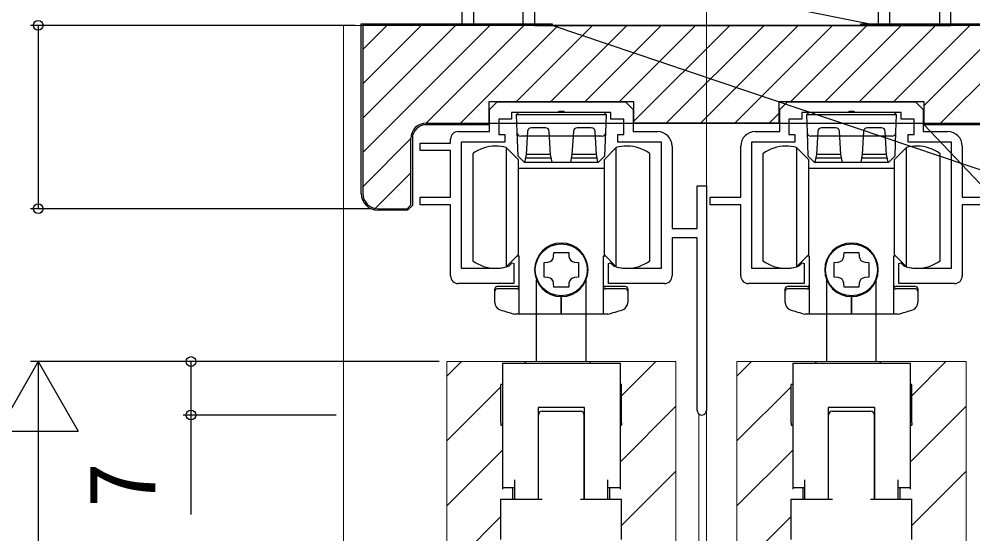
# Model space of a CAD drawing. Units: millimetres, scale not verified. Extents: x -525 to 525, y -783 to 780.
# Drawn here: x -419.9 to -295, y 430.2 to 497.6 of the extents above; entities that cross this region are included whole.
import ezdxf
from ezdxf.enums import TextEntityAlignment as Align

# ---------------------------------------------------------------- set-up
doc = ezdxf.new("R2010")
doc.units = ezdxf.units.MM
doc.header["$LTSCALE"] = 4
for name, color, linetype in [('0-4_YKK_11E', 7, 'Continuous'), ('0-6_YKK_13', 4, 'Continuous'), ('0-8_YKK_D', 6, 'Continuous'), ('0-A_YSS_K', 3, 'Continuous'), ('0-B_YSS_KE', 3, 'Continuous')]:
    doc.layers.add(name, color=color, linetype=linetype)
doc.layers.add('0-5_YKK_12', color=2, linetype='Continuous', lineweight=18)
doc.styles.add('ＭＳ ゴシック', font='')
doc.styles.get('ＭＳ ゴシック').set_extended_font_data('MS Gothic')

msp = doc.modelspace()

# ---------------------------------------------------------------- linework, layer by layer
at = {"layer": '0-4_YKK_11E'}
msp.add_line((-329.9, 475.8), (-329.9, 446.4), dxfattribs=at)
for points in [[(-362.4, 482.9), (-358.3, 482.9), (-358.3, 485.8), (-357.3, 486.8), (-340.5, 486.8), (-339.5, 485.8), (-339.5, 482.9), (-336.3, 482.9)], [(-323.5, 482.9), (-320.3, 482.9), (-320.3, 485.8), (-319.3, 486.8)], [(-319.3, 486.8), (-302.5, 486.8), (-301.5, 485.8), (-301.5, 482.9), (-298.3, 482.9)], [(-340.25, 465), (-335.8, 465), (-335.8, 481.5), (-341.5, 481.5), (-341.5, 482.5), (-340.7, 482.5), (-340.7, 484.5), (-342.4, 484.5), (-342.4, 485.4), (-348.442, 485.4), (-348.625, 485.52), (-349.175, 485.52), (-349.358, 485.4), (-355.4, 485.4), (-355.4, 484.5), (-357.1, 484.5), (-357.1, 482.5), (-356.3, 482.5), (-356.3, 481.5), (-362, 481.5), (-362, 465), (-357.55, 465)], [(-302.25, 465), (-297.8, 465), (-297.8, 481.5), (-303.5, 481.5), (-303.5, 482.5), (-302.7, 482.5), (-302.7, 484.5), (-304.4, 484.5), (-304.4, 485.4), (-310.442, 485.4), (-310.625, 485.52), (-311.175, 485.52), (-311.358, 485.4), (-317.4, 485.4), (-317.4, 484.5), (-319.1, 484.5), (-319.1, 482.5), (-318.3, 482.5), (-318.3, 481.5), (-324, 481.5), (-324, 465), (-319.55, 465)], [(-363.4, 464), (-363.4, 473.3), (-367.4, 473.3), (-367.4, 474.3), (-363.4, 474.3), (-363.4, 480.4), (-367.4, 480.4), (-367.4, 481.4), (-363.4, 481.4), (-363.4, 481.9)], [(-334.4, 481), (-334.4, 470.2), (-331.1, 470.2), (-331.1, 475.8), (-329.9, 475.8)], [(-325.4, 464), (-325.4, 473.3), (-329.4, 473.3), (-329.4, 474.3), (-325.4, 474.3), (-325.4, 481)], [(-296.4, 481), (-296.4, 474.3), (-292.4, 474.3), (-292.4, 473.3), (-296.4, 473.3), (-296.4, 464)], [(-331.1, 446.4), (-331.1, 469), (-334.4, 469), (-334.4, 464)], [(-355.865, 465.264), (-355.745, 465.338), (-355.347, 465.736), (-355.1, 465.634), (-355.1, 463), (-362.4, 463)], [(-335.4, 463), (-342.7, 463), (-342.7, 465.634), (-342.453, 465.736), (-342.055, 465.338), (-341.935, 465.264)], [(-317.865, 465.264), (-317.745, 465.338), (-317.347, 465.736), (-317.1, 465.634), (-317.1, 463), (-324.4, 463)], [(-297.4, 463), (-304.7, 463), (-304.7, 465.634), (-304.453, 465.736), (-304.055, 465.338), (-303.935, 465.264)]]:
    msp.add_lwpolyline(points, dxfattribs=at)
for centre, radius, start, end in [((-362.4, 481.9), 1, 90.00001, 179.99999), ((-336.3, 481), 1.9, 0.00001, 89.99999), ((-323.5, 481), 1.9, 90.00001, 179.99999), ((-298.3, 481), 1.9, 0.00001, 89.99999), ((-357.55, 470.5), 5.5, 270, 287.83761), ((-340.25, 470.5), 5.5, 252.16239, 270), ((-319.55, 470.5), 5.5, 270, 287.83761), ((-302.25, 470.5), 5.5, 252.16239, 270), ((-362.4, 464), 1, 180.00001, 269.99999), ((-335.4, 464), 1, 270.00001, 359.99999), ((-324.4, 464), 1, 180.00001, 269.99999), ((-297.4, 464), 1, 270.00001, 359.99999), ((-330.5, 446.4), 0.6, 179.99999, 0.00001)]:
    msp.add_arc(centre, radius, start, end, dxfattribs=at)
at = {"layer": '0-5_YKK_12'}
for p, q in [((-329.9, 554.029), (-329.9, 196.8)), ((-377.4, 496.8), (-377.4, 352.3)), ((-377.4, 496.8), (-374.9, 496.8)), ((-284.9, 496.8), (-374.9, 496.8)), ((-333.9, 452.8), (-363.9, 452.8)), ((-363.9, 452.8), (-363.9, 352.3)), ((-363.9, 450.886), (-361.986, 452.8)), ((-353.701, 452.6), (-353.501, 452.8)), ((-345.216, 452.6), (-345.016, 452.8)), ((-341, 448.331), (-336.531, 452.8)), ((-333.9, 452.8), (-333.9, 352.3)), ((-295.9, 452.8), (-325.9, 452.8)), ((-325.9, 452.8), (-325.9, 352.3)), ((-325.9, 450.886), (-323.986, 452.8)), ((-315.701, 452.6), (-315.501, 452.8)), ((-307.216, 452.6), (-307.016, 452.8)), ((-303, 448.331), (-298.531, 452.8)), ((-295.9, 452.8), (-295.9, 352.3)), ((-363.9, 442.401), (-356.8, 449.501)), ((-325.9, 442.401), (-318.8, 449.501)), ((-341.2, 439.645), (-333.9, 446.945)), ((-330.9, 445.953), (-330.9, 352.3)), ((-303.2, 439.645), (-295.9, 446.945)), ((-363.9, 433.916), (-356.6, 441.216)), ((-325.9, 433.916), (-318.6, 441.216)), ((-341, 431.36), (-333.9, 438.46)), ((-303, 431.36), (-295.9, 438.46)), ((-363.9, 425.431), (-356.8, 432.531)), ((-325.9, 425.431), (-318.8, 432.531))]:
    msp.add_line(p, q, dxfattribs=at)
at = {"layer": '0-6_YKK_13'}
for p, q in [((-354.8, 485.1), (-354.5, 485.4)), ((-354.8, 485.1), (-354.72, 482.8)), ((-348.9, 485.4), (-354.5, 485.4)), ((-343.3, 485.4), (-348.9, 485.4)), ((-343.3, 485.4), (-343, 485.1)), ((-316.8, 485.1), (-316.5, 485.4)), ((-316.8, 485.1), (-316.72, 482.8)), ((-310.9, 485.4), (-316.5, 485.4)), ((-305.3, 485.4), (-310.9, 485.4)), ((-305.3, 485.4), (-305, 485.1)), ((-350.978, 483.4), (-352.822, 483.4)), ((-344.978, 483.4), (-346.822, 483.4)), ((-312.978, 483.4), (-314.822, 483.4)), ((-306.978, 483.4), (-308.822, 483.4)), ((-354.72, 482.8), (-354.611, 479.7)), ((-348.9, 482.3), (-354.219, 482.3)), ((-353.321, 482.922), (-353.5, 479.9)), ((-350.3, 479.9), (-350.479, 482.922)), ((-343.581, 482.3), (-348.9, 482.3)), ((-347.321, 482.922), (-347.5, 479.9)), ((-344.3, 479.9), (-344.479, 482.922)), ((-343.189, 479.7), (-343.08, 482.8)), ((-316.72, 482.8), (-316.611, 479.7)), ((-310.9, 482.3), (-316.219, 482.3)), ((-315.321, 482.922), (-315.5, 479.9)), ((-312.3, 479.9), (-312.479, 482.922)), ((-305.581, 482.3), (-310.9, 482.3)), ((-309.321, 482.922), (-309.5, 479.9)), ((-306.3, 479.9), (-306.479, 482.922)), ((-305.189, 479.7), (-305.08, 482.8)), ((-360.5, 480), (-360.5, 473)), ((-356.1, 480.8), (-354.5, 479.2)), ((-356.1, 480.8), (-356.1, 465.2)), ((-353.783, 478.9), (-354.611, 479.7)), ((-347.5, 479.9), (-347.7, 478.9)), ((-344.3, 479.9), (-347.5, 479.9)), ((-344.1, 478.9), (-344.3, 479.9)), ((-343.189, 479.7), (-344.017, 478.9)), ((-343.3, 479.2), (-341.7, 480.8)), ((-341.7, 465.2), (-341.7, 480.8)), ((-337.3, 473), (-337.3, 480)), ((-322.5, 480), (-322.5, 473)), ((-318.1, 480.8), (-316.5, 479.2)), ((-318.1, 480.8), (-318.1, 465.2)), ((-315.783, 478.9), (-316.611, 479.7)), ((-309.5, 479.9), (-309.7, 478.9)), ((-306.3, 479.9), (-309.5, 479.9)), ((-306.1, 478.9), (-306.3, 479.9)), ((-305.189, 479.7), (-306.017, 478.9)), ((-305.3, 479.2), (-303.7, 480.8)), ((-303.7, 465.2), (-303.7, 480.8)), ((-299.3, 473), (-299.3, 480)), ((-354.5, 466.8), (-354.5, 479.2)), ((-350.2, 479.4), (-353.6, 479.4)), ((-348.9, 478.9), (-347.691, 478.9)), ((-347.691, 478.9), (-344.017, 478.9)), ((-344.2, 479.4), (-347.6, 479.4)), ((-343.3, 479.2), (-343.3, 466.8)), ((-316.5, 466.8), (-316.5, 479.2)), ((-312.2, 479.4), (-315.6, 479.4)), ((-310.9, 478.9), (-309.691, 478.9)), ((-309.691, 478.9), (-306.017, 478.9)), ((-306.2, 479.4), (-309.6, 479.4)), ((-305.3, 479.2), (-305.3, 466.8)), ((-348.9, 478.05), (-354.5, 478.05)), ((-343.3, 478.05), (-348.9, 478.05)), ((-310.9, 478.05), (-316.5, 478.05)), ((-305.3, 478.05), (-310.9, 478.05)), ((-360.5, 473), (-360.5, 466)), ((-337.3, 466), (-337.3, 473)), ((-322.5, 473), (-322.5, 466)), ((-299.3, 466), (-299.3, 473)), ((-354.5, 466.8), (-356.1, 465.2)), ((-349.908, 466.546), (-349.87, 467.05)), ((-341.7, 465.2), (-343.3, 466.8)), ((-316.5, 466.8), (-318.1, 465.2)), ((-311.908, 466.546), (-311.87, 467.05)), ((-303.7, 465.2), (-305.3, 466.8)), ((-352.15, 452.8), (-352.15, 463.501)), ((-345.65, 452.8), (-345.65, 463.501)), ((-314.15, 452.8), (-314.15, 463.501)), ((-307.65, 452.8), (-307.65, 463.501)), ((-357.6, 460.519), (-357.6, 462.3)), ((-354.7, 462.6), (-357.3, 462.6)), ((-354.7, 462.3), (-357.3, 462.3)), ((-340.5, 462.6), (-343.1, 462.6)), ((-340.5, 462.3), (-343.1, 462.3)), ((-340.2, 462.3), (-340.2, 460.519)), ((-319.6, 460.519), (-319.6, 462.3)), ((-316.7, 462.6), (-319.3, 462.6)), ((-316.7, 462.3), (-319.3, 462.3)), ((-302.5, 462.6), (-305.1, 462.6)), ((-302.5, 462.3), (-305.1, 462.3)), ((-302.2, 462.3), (-302.2, 460.519)), ((-348.9, 461.3), (-348.9, 459)), ((-348.9, 459), (-348.9, 461.3)), ((-310.9, 461.3), (-310.9, 459)), ((-310.9, 459), (-310.9, 461.3)), ((-348.9, 459), (-354.978, 459)), ((-342.822, 459), (-348.9, 459)), ((-310.9, 459), (-316.978, 459)), ((-304.822, 459), (-310.9, 459)), ((-356.6, 452.6), (-341.2, 452.6)), ((-356.6, 452.6), (-356.6, 436.1)), ((-341.2, 452.6), (-341.2, 436.1)), ((-318.6, 452.6), (-303.2, 452.6)), ((-318.6, 452.6), (-318.6, 436.1)), ((-303.2, 452.6), (-303.2, 436.1)), ((-356.6, 449.8), (-356.8, 449.8)), ((-318.6, 449.8), (-318.8, 449.8)), ((-341, 446.407), (-341, 449.3)), ((-303, 446.407), (-303, 449.3)), ((-356.8, 445.961), (-356.8, 446.407)), ((-356.8, 444.789), (-356.8, 445.961)), ((-351.95, 446.8), (-351.95, 434.8)), ((-345.85, 446.8), (-351.95, 446.8)), ((-351.4, 446.3), (-346.4, 446.3)), ((-345.85, 434.8), (-345.85, 446.8)), ((-318.8, 445.961), (-318.8, 446.407)), ((-318.8, 444.789), (-318.8, 445.961)), ((-313.95, 446.8), (-313.95, 434.8)), ((-307.85, 446.8), (-313.95, 446.8)), ((-313.4, 446.3), (-308.4, 446.3)), ((-307.85, 434.8), (-307.85, 446.8)), ((-356.8, 444.789), (-356.8, 444.521)), ((-351.9, 445.3), (-351.9, 445.8)), ((-351.9, 444.8), (-351.9, 445.3)), ((-351.9, 444.521), (-351.9, 444.789)), ((-345.9, 445.3), (-345.9, 445.8)), ((-345.9, 444.789), (-345.9, 444.798)), ((-341, 444.789), (-341, 444.521)), ((-318.8, 444.789), (-318.8, 444.521)), ((-313.9, 445.3), (-313.9, 445.8)), ((-313.9, 444.8), (-313.9, 445.3)), ((-313.9, 444.521), (-313.9, 444.789)), ((-307.9, 445.3), (-307.9, 445.8)), ((-307.9, 444.789), (-307.9, 444.798)), ((-303, 444.789), (-303, 444.521)), ((-356.8, 444.521), (-356.8, 444.489)), ((-356.8, 444.489), (-356.6, 444.489)), ((-351.95, 444.489), (-351.9, 444.489)), ((-351.9, 444.489), (-351.9, 444.521)), ((-351.9, 443.503), (-351.9, 444.489)), ((-345.9, 443.503), (-345.9, 444.489)), ((-345.9, 444.489), (-345.85, 444.489)), ((-341.2, 444.489), (-341, 444.489)), ((-341, 444.521), (-341, 444.489)), ((-318.8, 444.521), (-318.8, 444.489)), ((-318.8, 444.489), (-318.6, 444.489)), ((-313.95, 444.489), (-313.9, 444.489)), ((-313.9, 444.489), (-313.9, 444.521)), ((-313.9, 443.503), (-313.9, 444.489)), ((-307.9, 443.503), (-307.9, 444.489)), ((-307.9, 444.489), (-307.85, 444.489)), ((-303.2, 444.489), (-303, 444.489)), ((-303, 444.521), (-303, 444.489)), ((-345.9, 441.258), (-345.9, 442.789)), ((-307.9, 441.258), (-307.9, 442.789)), ((-351.9, 440.8), (-351.9, 441.258)), ((-313.9, 440.8), (-313.9, 441.258)), ((-351.9, 440.765), (-351.9, 440.8)), ((-313.9, 440.765), (-313.9, 440.8)), ((-351.9, 437.3), (-351.9, 439.3)), ((-345.9, 437.3), (-345.9, 439.3)), ((-313.9, 437.3), (-313.9, 439.3)), ((-307.9, 437.3), (-307.9, 439.3)), ((-355, 434.8), (-355, 437.3)), ((-351.9, 436.217), (-351.9, 437.3)), ((-345.9, 436.217), (-345.9, 437.3)), ((-342.8, 434.8), (-342.8, 437.3)), ((-317, 434.8), (-317, 437.3)), ((-313.9, 436.217), (-313.9, 437.3)), ((-307.9, 436.217), (-307.9, 437.3)), ((-304.8, 434.8), (-304.8, 437.3)), ((-356.6, 436.3), (-355, 436.3)), ((-355.225, 434.8), (-355.225, 436.3)), ((-351.9, 435.8), (-351.9, 436.217)), ((-345.9, 435.8), (-345.9, 436.217)), ((-342.8, 436.3), (-341.2, 436.3)), ((-342.575, 436.3), (-342.575, 434.8)), ((-318.6, 436.3), (-317, 436.3)), ((-317.225, 434.8), (-317.225, 436.3)), ((-313.9, 435.8), (-313.9, 436.217)), ((-307.9, 435.8), (-307.9, 436.217)), ((-304.8, 436.3), (-303.2, 436.3)), ((-304.575, 436.3), (-304.575, 434.8)), ((-356.8, 434.8), (-355, 434.8)), ((-356.8, 430.5), (-356.8, 434.8)), ((-351.9, 434.8), (-351.4, 434.8)), ((-346.4, 434.8), (-345.9, 434.8)), ((-345.9, 435.3), (-345.9, 435.8)), ((-345.9, 434.8), (-345.9, 435.3)), ((-345.9, 434.8), (-345.85, 434.8)), ((-341, 430.5), (-341, 434.8)), ((-318.8, 434.8), (-317, 434.8)), ((-318.8, 430.5), (-318.8, 434.8)), ((-313.9, 434.8), (-313.4, 434.8)), ((-308.4, 434.8), (-307.9, 434.8)), ((-307.9, 435.3), (-307.9, 435.8)), ((-307.9, 434.8), (-307.9, 435.3)), ((-307.9, 434.8), (-307.85, 434.8)), ((-303, 430.5), (-303, 434.8)), ((-356.8, 429.5), (-356.8, 430.5)), ((-341, 429.5), (-341, 430.5)), ((-318.8, 429.5), (-318.8, 430.5)), ((-303, 429.5), (-303, 430.5))]:
    msp.add_line(p, q, dxfattribs=at)
for points in [[(-343.08, 482.8), (-343, 485.1), (-354.8, 485.1)], [(-305.08, 482.8), (-305, 485.1), (-316.8, 485.1)], [(-350.1, 478.9), (-350.3, 479.9), (-353.5, 479.9), (-353.7, 478.9)], [(-312.1, 478.9), (-312.3, 479.9), (-315.5, 479.9), (-315.7, 478.9)], [(-353.783, 478.9), (-350.109, 478.9), (-348.9, 478.9)], [(-315.783, 478.9), (-312.109, 478.9), (-310.9, 478.9)], [(-354.4, 459), (-354.4, 466.6), (-354.7, 466.6)], [(-349.87, 467.05), (-347.93, 467.05), (-347.892, 466.546)], [(-343.1, 466.6), (-343.4, 466.6), (-343.4, 459)], [(-316.4, 459), (-316.4, 466.6), (-316.7, 466.6)], [(-311.87, 467.05), (-309.93, 467.05), (-309.892, 466.546)], [(-305.1, 466.6), (-305.4, 466.6), (-305.4, 459)], [(-350.645, 463.792), (-351.15, 463.83), (-351.15, 465.77), (-350.645, 465.809)], [(-347.155, 465.809), (-346.65, 465.77), (-346.65, 463.83), (-347.155, 463.792)], [(-312.645, 463.792), (-313.15, 463.83), (-313.15, 465.77), (-312.645, 465.809)], [(-309.155, 465.809), (-308.65, 465.77), (-308.65, 463.83), (-309.155, 463.792)], [(-347.892, 463.055), (-347.93, 462.55), (-349.87, 462.55), (-349.908, 463.055)], [(-309.892, 463.055), (-309.93, 462.55), (-311.87, 462.55), (-311.908, 463.055)], [(-356.8, 446.407), (-356.8, 449.3), (-356.8, 449.8)], [(-341, 449.3), (-341, 449.8), (-341.2, 449.8)], [(-318.8, 446.407), (-318.8, 449.3), (-318.8, 449.8)], [(-303, 449.3), (-303, 449.8), (-303.2, 449.8)], [(-341, 444.789), (-341, 445.961), (-341, 446.407)], [(-303, 444.789), (-303, 445.961), (-303, 446.407)], [(-351.9, 444.789), (-351.9, 444.798), (-351.9, 444.8)], [(-345.9, 444.798), (-345.9, 444.8), (-345.9, 445.3)], [(-345.9, 444.489), (-345.9, 444.521), (-345.9, 444.789)], [(-313.9, 444.789), (-313.9, 444.798), (-313.9, 444.8)], [(-307.9, 444.798), (-307.9, 444.8), (-307.9, 445.3)], [(-307.9, 444.489), (-307.9, 444.521), (-307.9, 444.789)], [(-351.9, 443.003), (-351.9, 443.36), (-351.9, 443.503)], [(-345.9, 442.789), (-345.9, 443.003), (-345.9, 443.36), (-345.9, 443.503)], [(-313.9, 443.003), (-313.9, 443.36), (-313.9, 443.503)], [(-307.9, 442.789), (-307.9, 443.003), (-307.9, 443.36), (-307.9, 443.503)], [(-351.9, 441.258), (-351.9, 442.789), (-351.9, 443.003)], [(-313.9, 441.258), (-313.9, 442.789), (-313.9, 443.003)], [(-345.9, 440.765), (-345.9, 440.8), (-345.9, 441.258)], [(-307.9, 440.765), (-307.9, 440.8), (-307.9, 441.258)], [(-351.9, 439.3), (-351.9, 440.758), (-351.9, 440.765)], [(-345.9, 439.3), (-345.9, 440.758), (-345.9, 440.765)], [(-313.9, 439.3), (-313.9, 440.758), (-313.9, 440.765)], [(-307.9, 439.3), (-307.9, 440.758), (-307.9, 440.765)], [(-355, 434.8), (-351.95, 434.8), (-351.9, 434.8)], [(-351.9, 434.8), (-351.9, 435.3), (-351.9, 435.8)], [(-345.85, 434.8), (-342.8, 434.8), (-341, 434.8)], [(-317, 434.8), (-313.95, 434.8), (-313.9, 434.8)], [(-313.9, 434.8), (-313.9, 435.3), (-313.9, 435.8)], [(-307.85, 434.8), (-304.8, 434.8), (-303, 434.8)]]:
    msp.add_lwpolyline(points, dxfattribs=at)
for centre in [(-348.9, 464.8), (-310.9, 464.8)]:
    msp.add_circle(centre, 3.4, dxfattribs=at)
for centre, radius, start, end in [((-352.822, 482.9), 0.5, 90, 177.4552), ((-350.978, 482.9), 0.5, 2.5448, 90), ((-346.822, 482.9), 0.5, 90, 177.4552), ((-344.978, 482.9), 0.5, 2.5448, 90), ((-314.822, 482.9), 0.5, 90, 177.4552), ((-312.978, 482.9), 0.5, 2.5448, 90), ((-308.822, 482.9), 0.5, 90, 177.4552), ((-306.978, 482.9), 0.5, 2.5448, 90), ((-354.219, 482.8), 0.5, 182, 270), ((-343.581, 482.8), 0.5, 270, 358), ((-316.219, 482.8), 0.5, 182, 270), ((-305.581, 482.8), 0.5, 270, 358), ((-357.5, 476), 5, 90, 126.8699), ((-357.5, 476), 5, 73.7398, 90), ((-340.3, 476), 5, 90, 106.2602), ((-340.3, 476), 5, 53.1301, 90), ((-319.5, 476), 5, 90, 126.8699), ((-319.5, 476), 5, 73.7398, 90), ((-302.3, 476), 5, 90, 106.2602), ((-302.3, 476), 5, 53.1301, 90), ((-348.9, 464.8), 3.5, 90, 270), ((-348.9, 464.8), 3.5, 270, 90), ((-310.9, 464.8), 3.5, 90, 270), ((-310.9, 464.8), 3.5, 270, 90), ((-357.5, 470), 5, 233.1301, 270), ((-350.706, 466.606), 0.8, 274.33284, 355.66716), ((-347.094, 466.606), 0.8, 184.33284, 265.66716), ((-340.3, 470), 5, 270, 306.8699), ((-319.5, 470), 5, 233.1301, 270), ((-312.706, 466.606), 0.8, 274.33284, 355.66716), ((-309.094, 466.606), 0.8, 184.33284, 265.66716), ((-302.3, 470), 5, 270, 306.8699), ((-357.5, 470), 5, 270, 286.2602), ((-340.3, 470), 5, 253.7398, 270), ((-319.5, 470), 5, 270, 286.2602), ((-302.3, 470), 5, 253.7398, 270), ((-350.706, 462.995), 0.8, 4.33284, 85.66716), ((-347.094, 462.995), 0.8, 94.33284, 175.66716), ((-312.706, 462.995), 0.8, 4.33284, 85.66716), ((-309.094, 462.995), 0.8, 94.33284, 175.66716), ((-357.3, 462.3), 0.3, 90, 180), ((-357.3, 462), 0.3, 90, 180), ((-354.7, 462.9), 0.3, 270, 0), ((-354.7, 462.6), 0.3, 270, 0), ((-343.1, 462.9), 0.3, 180, 270), ((-343.1, 462.6), 0.3, 180, 270), ((-340.5, 462.3), 0.3, 0, 90), ((-340.5, 462), 0.3, 0, 90), ((-319.3, 462.3), 0.3, 90, 180), ((-319.3, 462), 0.3, 90, 180), ((-316.7, 462.9), 0.3, 270, 0), ((-316.7, 462.6), 0.3, 270, 0), ((-305.1, 462.9), 0.3, 180, 270), ((-305.1, 462.6), 0.3, 180, 270), ((-302.5, 462.3), 0.3, 0, 90), ((-302.5, 462), 0.3, 0, 90), ((-356.6, 460.519), 1, 180, 251.28667), ((-341.2, 460.519), 1, 288.71333, 0), ((-318.6, 460.519), 1, 180, 251.28667), ((-303.2, 460.519), 1, 288.71333, 0), ((-348.9, 483.25), 25, 251.28667, 255.93013), ((-348.9, 483.25), 25, 284.06987, 288.71333), ((-310.9, 483.25), 25, 251.28667, 255.93013), ((-310.9, 483.25), 25, 284.06987, 288.71333), ((-351.4, 445.8), 0.5, 90, 180), ((-346.4, 445.8), 0.5, 0, 90), ((-313.4, 445.8), 0.5, 90, 180), ((-308.4, 445.8), 0.5, 0, 90)]:
    msp.add_arc(centre, radius, start, end, dxfattribs=at)
at = {"layer": '0-8_YKK_D'}
for p, q in [((-375.9, 496.8), (-418.4, 496.8)), ((-417.4, 496.8), (-417.4, 472.8)), ((-377.9, 472.8), (-418.4, 472.8)), ((-373.9, 472.8), (-418.4, 472.8)), ((-417.4, 472.8), (-417.4, 472.777)), ((-417.4, 452.8), (-422.65, 443.707)), ((-364.9, 452.8), (-418.4, 452.8)), ((-364.9, 452.8), (-418.4, 452.8)), ((-417.4, 452.8), (-417.4, 452.823)), ((-417.4, 452.8), (-412.15, 443.707)), ((-417.4, 452.8), (-417.4, 434.613)), ((-364.9, 452.8), (-398.4, 452.8)), ((-378.4, 445.8), (-398.4, 445.8)), ((-422.65, 443.707), (-412.15, 443.707)), ((-417.4, 442.3), (-417.4, 216.3))]:
    msp.add_line(p, q, dxfattribs=at)
msp.add_lwpolyline([(-397.4, 452.8), (-397.4, 445.8), (-397.4, 432.773)], dxfattribs=at)
for centre in [(-417.4, 496.8), (-417.4, 472.8), (-417.4, 472.8), (-397.4, 452.8), (-397.4, 445.8)]:
    msp.add_circle(centre, 0.637, dxfattribs=at)
at = {"layer": '0-A_YSS_K'}
for p, q in [((-361.9, 496.8), (-361.9, 553.8)), ((-360.4, 553.8), (-360.4, 496.8)), ((-353.9, 496.8), (-353.9, 553.8)), ((-305.9, 496.8), (-305.9, 553.8)), ((-299.4, 553.8), (-299.4, 496.8)), ((-297.9, 496.8), (-297.9, 553.8)), ((-352.4, 505.8), (-307.4, 496.8)), ((-352.4, 505.8), (-352.4, 496.8)), ((-307.4, 505.8), (-307.4, 496.8)), ((-374.9, 493.644), (-371.744, 496.8)), ((-374.9, 489.154), (-367.254, 496.8)), ((-374.9, 484.664), (-362.764, 496.8)), ((-374.9, 480.174), (-358.274, 496.8)), ((-366.584, 484), (-353.784, 496.8)), ((-362.094, 484), (-349.294, 496.8)), ((-354.804, 486.8), (-344.804, 496.8)), ((-352.4, 496.8), (-307.4, 496.8)), ((-350.314, 486.8), (-340.314, 496.8)), ((-345.823, 486.8), (-335.823, 496.8)), ((-341.333, 486.8), (-331.333, 496.8)), ((-339.4, 484.243), (-326.843, 496.8)), ((-335.153, 484), (-322.353, 496.8)), ((-330.663, 484), (-317.863, 496.8)), ((-326.173, 484), (-313.373, 496.8)), ((-318.883, 486.8), (-308.883, 496.8)), ((-314.393, 486.8), (-304.393, 496.8)), ((-309.902, 486.8), (-299.902, 496.8)), ((-305.412, 486.8), (-295.412, 496.8)), ((-301.4, 486.322), (-290.922, 496.8)), ((-299.232, 484), (-286.432, 496.8)), ((-321.683, 484), (-320.4, 485.283)), ((-374.9, 475.684), (-368.6, 481.984)), ((-373.261, 472.833), (-368.6, 477.494))]:
    msp.add_line(p, q, dxfattribs=at)
for points in [[(-352.4, 541.8), (-352.4, 496.8), (-361.9, 496.8)], [(-307.4, 541.8), (-307.4, 496.8), (-297.9, 496.8)]]:
    msp.add_lwpolyline(points, dxfattribs=at)
at = {"layer": '0-B_YSS_KE'}
for p, q in [((-350.1, 497), (-350.1, 496.8)), ((-284.9, 474.8), (-350.1, 496.8)), ((-309.7, 496.8), (-309.7, 497)), ((-366.6, 484), (-358.4, 484)), ((-358.4, 483.8), (-366.6, 483.8)), ((-358.4, 484), (-358.4, 483.8)), ((-301.4, 483.8), (-301.4, 484)), ((-301.4, 484), (-293.2, 484))]:
    msp.add_line(p, q, dxfattribs=at)
for points in [[(-375.1, 474.8), (-375.1, 497), (-350.1, 497)], [(-284.9, 474.8), (-284.9, 496.8), (-374.9, 496.8), (-374.9, 474.8)], [(-309.7, 497), (-284.7, 497), (-284.7, 474.8)], [(-293.2, 483.8), (-301.4, 483.8), (-290.783, 472.6)], [(-368.4, 482), (-368.4, 473.217), (-369.017, 472.6), (-372.9, 472.6)], [(-372.9, 472.8), (-369.1, 472.8), (-368.6, 473.3), (-368.6, 482)]]:
    msp.add_lwpolyline(points, dxfattribs=at)
msp.add_lwpolyline([(-301.4, 484), (-301.4, 486.8), (-320.4, 486.8), (-320.4, 484), (-339.4, 484), (-339.4, 486.8), (-358.4, 486.8), (-358.4, 484)], close=True, dxfattribs=at)
for centre, radius, start, end in [((-366.6, 482), 2, 90.00001, 179.99999), ((-366.6, 482), 1.8, 90.00001, 179.99999), ((-372.9, 474.8), 2.2, 180.00001, 269.99999), ((-372.9, 474.8), 2, 180.00001, 269.99999)]:
    msp.add_arc(centre, radius, start, end, dxfattribs=at)

# ---------------------------------------------------------------- texts
at = {"layer": '0-8_YKK_D', "style": 'ＭＳ ゴシック'}
msp.add_text('7', height=8.798, rotation=90, dxfattribs=at).set_placement((-399.4, 433.614), align=Align.BOTTOM_LEFT)

doc.saveas('drawing.dxf')
